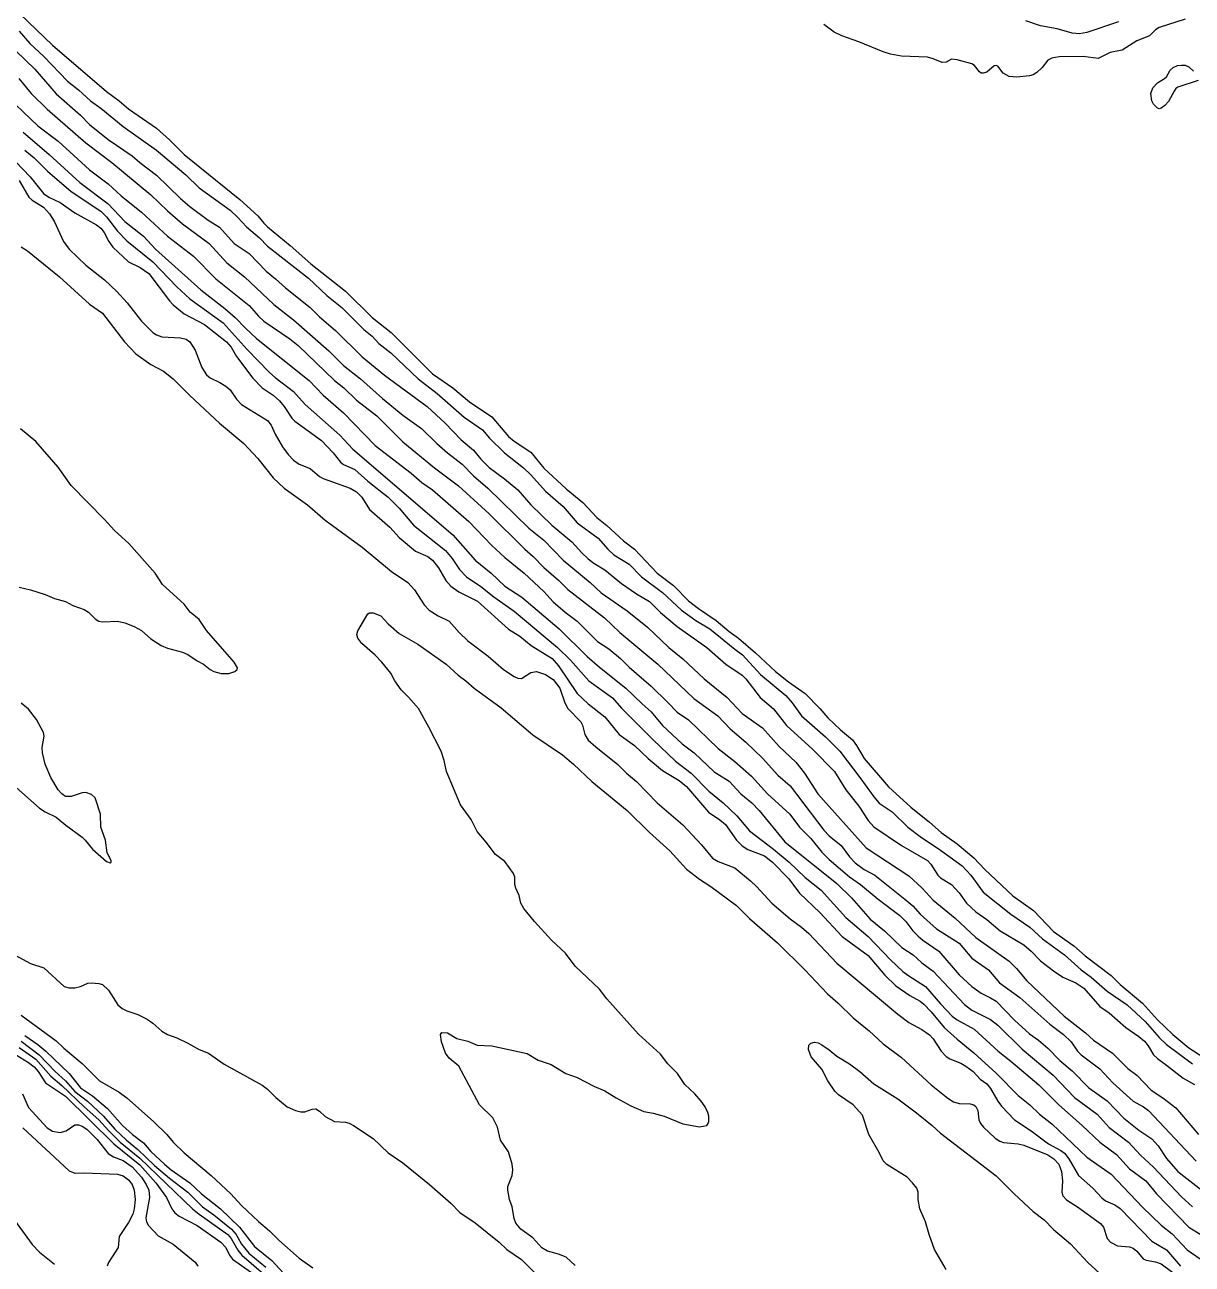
# Model space of a CAD drawing. Extents: x 474277 to 475042, y 254928 to 255625.
# Drawn here: x 474487 to 474535.3, y 255223.9 to 255275.2 of the extents above; entities that cross this region are included whole.
import ezdxf

# ---------------------------------------------------------------- set-up
doc = ezdxf.new("R2010")
doc.units = 0
doc.header["$MEASUREMENT"] = 0
doc.layers.add('BaseMapV2_DTM_export_MonNov09090547073261 — entities', color=1, linetype='CONTINUOUS')

msp = doc.modelspace()

# ---------------------------------------------------------------- linework, layer by layer
at = {"layer": 'BaseMapV2_DTM_export_MonNov09090547073261 — entities', "color": 15, "linetype": 'Continuous', "true_color": 0xb7484b}
for points in [[(474486.83, 255275.632, 84.25), (474488.18, 255274.334, 84.25), (474490.403, 255272.408, 84.25), (474490.932, 255272.028, 84.25), (474491.324, 255271.695, 84.25), (474492.474, 255270.89, 84.25), (474493.01, 255270.413, 84.25), (474493.621, 255269.805, 84.25), (474495.924, 255267.941, 84.25), (474496.676, 255267.274, 84.25), (474496.916, 255266.968, 84.25), (474497.074, 255266.817, 84.25), (474498.014, 255266.047, 84.25), (474498.864, 255265.281, 84.25), (474500.295, 255264.153, 84.25), (474501.393, 255263.057, 84.25), (474502.19, 255262.444, 84.25), (474503.899, 255260.735, 84.25), (474504.742, 255260.146, 84.25), (474505.432, 255259.567, 84.25), (474506.352, 255258.95, 84.25), (474507.042, 255258.139, 84.25), (474507.272, 255257.947, 84.25), (474507.962, 255257.48, 84.25), (474508.499, 255256.825, 84.25), (474509.419, 255255.971, 84.25), (474510.109, 255255.406, 84.25), (474510.691, 255254.776, 84.25), (474511.106, 255254.445, 84.25), (474511.796, 255253.815, 84.25), (474512.256, 255253.467, 84.25), (474513.183, 255252.476, 84.25), (474513.866, 255251.969, 84.25), (474514.48, 255251.34, 84.25), (474514.898, 255251.019, 84.25), (474515.63, 255250.523, 84.25), (474516.167, 255250.069, 84.25), (474516.552, 255249.792, 84.25), (474517.26, 255249.179, 84.25), (474518.084, 255248.409, 84.25), (474518.62, 255247.975, 84.25), (474519.306, 255247.492, 84.25), (474519.913, 255246.878, 84.25), (474520.245, 255246.495, 84.25), (474520.767, 255245.993, 84.25), (474521.264, 255245.575, 84.25), (474521.438, 255245.345, 84.25), (474521.753, 255244.808, 84.25), (474522.761, 255243.64, 84.25), (474523.681, 255242.799, 84.25), (474524.448, 255242.178, 84.25), (474524.934, 255241.741, 84.25), (474525.598, 255241.282, 84.25), (474526.288, 255240.703, 84.25), (474526.748, 255240.215, 84.25), (474527.898, 255239.124, 84.25), (474528.75, 255238.521, 84.25), (474529.585, 255237.651, 84.25), (474530.428, 255237.057, 84.25), (474530.889, 255236.636, 84.25), (474531.962, 255235.829, 84.25), (474532.345, 255235.454, 84.25), (474533.265, 255234.677, 84.25), (474533.879, 255233.992, 84.25), (474534.518, 255233.383, 84.25), (474535.182, 255232.84, 84.25), (474535.796, 255232.439, 84.25)], [(474535.029, 255275.404, 84.25), (474533.956, 255275.064, 84.25), (474533.802, 255274.966, 84.25), (474533.557, 255274.712, 84.25), (474533.035, 255274.517, 84.25), (474532.422, 255274.122, 84.25), (474531.923, 255274.022, 84.25), (474531.425, 255273.784, 84.25), (474530.812, 255273.863, 84.25), (474529.815, 255273.844, 84.25), (474529.508, 255273.793, 84.25), (474529.345, 255273.715, 84.25), (474529.116, 255273.408, 84.25), (474528.895, 255273.205, 84.25), (474528.742, 255273.11, 84.25), (474528.588, 255273.068, 84.25), (474528.052, 255273.007, 84.25), (474527.745, 255273.04, 84.25), (474527.506, 255273.178, 84.25), (474527.285, 255273.457, 84.25), (474527.208, 255273.491, 84.25), (474527.131, 255273.479, 84.25), (474526.825, 255273.21, 84.25), (474526.671, 255273.167, 84.25), (474526.595, 255273.177, 84.25), (474526.518, 255273.226, 84.25), (474526.32, 255273.485, 84.25), (474526.211, 255273.562, 84.25), (474525.598, 255273.731, 84.25), (474525.368, 255273.746, 84.25), (474525.138, 255273.63, 84.25), (474524.984, 255273.612, 84.25), (474524.601, 255273.772, 84.25), (474524.371, 255273.834, 84.25), (474523.298, 255273.882, 84.25), (474522.838, 255273.961, 84.25), (474522.531, 255274.051, 84.25), (474521.534, 255274.465, 84.25), (474520.833, 255274.712, 84.25), (474520.514, 255274.865, 84.25), (474520.077, 255275.182, 84.25)], [(474532.269, 255275.299, 84.5), (474530.965, 255274.853, 84.5), (474530.659, 255274.799, 84.5), (474530.352, 255274.832, 84.5), (474529.738, 255275.005, 84.5), (474529.048, 255275.137, 84.5), (474528.435, 255275.34, 84.5)], [(474486.8, 255274.907, 84.5), (474487.24, 255274.405, 84.5), (474487.811, 255273.868, 84.5), (474488.793, 255272.837, 84.5), (474489.249, 255272.488, 84.5), (474489.751, 255272.028, 84.5), (474490.173, 255271.724, 84.5), (474491.094, 255270.966, 84.5), (474492.474, 255269.979, 84.5), (474493.69, 255268.961, 84.5), (474494.237, 255268.427, 84.5), (474495.521, 255267.504, 84.5), (474495.848, 255267.2, 84.5), (474496.2, 255266.814, 84.5), (474496.745, 255266.354, 84.5), (474497.074, 255266.007, 84.5), (474498.761, 255264.686, 84.5), (474499.528, 255263.965, 84.5), (474500.141, 255263.473, 84.5), (474501.061, 255262.558, 84.5), (474501.396, 255262.29, 84.5), (474501.675, 255261.985, 84.5), (474502.165, 255261.6, 84.5), (474503.306, 255260.527, 84.5), (474504.086, 255259.913, 84.5), (474505.202, 255258.932, 84.5), (474505.969, 255258.416, 84.5), (474506.258, 255258.073, 84.5), (474506.874, 255257.46, 84.5), (474507.656, 255256.832, 84.5), (474507.962, 255256.549, 84.5), (474508.576, 255255.867, 84.5), (474509.294, 255255.236, 84.5), (474509.879, 255254.561, 84.5), (474510.754, 255253.933, 84.5), (474511.154, 255253.473, 84.5), (474511.401, 255253.243, 84.5), (474512.026, 255252.851, 84.5), (474512.54, 255252.322, 84.5), (474513.406, 255251.676, 84.5), (474514.197, 255250.942, 84.5), (474514.787, 255250.522, 84.5), (474515.362, 255250.175, 84.5), (474516.397, 255249.335, 84.5), (474516.725, 255249.102, 84.5), (474517.47, 255248.283, 84.5), (474518.506, 255247.415, 84.5), (474518.769, 255247.108, 84.5), (474519.162, 255246.572, 84.5), (474520.154, 255245.703, 84.5), (474520.742, 255245.115, 84.5), (474521.62, 255243.965, 84.5), (474522.147, 255243.217, 84.5), (474522.377, 255242.959, 84.5), (474522.914, 255242.602, 84.5), (474523.564, 255241.971, 84.5), (474524.064, 255241.574, 84.5), (474524.908, 255241.012, 84.5), (474525.799, 255240.361, 84.5), (474526.161, 255239.978, 84.5), (474526.671, 255239.277, 84.5), (474527.821, 255238.362, 84.5), (474528.609, 255237.831, 84.5), (474529.125, 255237.349, 84.5), (474530.045, 255236.683, 84.5), (474530.729, 255236.067, 84.5), (474531.147, 255235.76, 84.5), (474531.809, 255235.175, 84.5), (474532.631, 255234.61, 84.5), (474533.377, 255233.92, 84.5), (474533.956, 255233.262, 84.5), (474534.262, 255232.969, 84.5), (474535.336, 255232.174, 84.5)], [(474486.258, 255274.482, 84.75), (474487.441, 255273.332, 84.75), (474488.333, 255272.312, 84.75), (474489.33, 255271.428, 84.75), (474489.713, 255271.046, 84.75), (474490.48, 255270.425, 84.75), (474491.477, 255269.758, 84.75), (474491.784, 255269.48, 84.75), (474492.474, 255268.949, 84.75), (474493.471, 255267.984, 84.75), (474493.86, 255267.658, 84.75), (474494.621, 255267.087, 84.75), (474495.081, 255266.796, 84.75), (474495.691, 255266.124, 84.75), (474496.308, 255265.707, 84.75), (474497.015, 255264.974, 84.75), (474497.404, 255264.667, 84.75), (474497.821, 255264.284, 84.75), (474498.838, 255263.479, 84.75), (474499.221, 255263.093, 84.75), (474499.877, 255262.52, 84.75), (474500.985, 255261.432, 84.75), (474501.915, 255260.68, 84.75), (474503.677, 255259.377, 84.75), (474504.425, 255258.687, 84.75), (474505.08, 255257.996, 84.75), (474505.585, 255257.566, 84.75), (474505.892, 255257.198, 84.75), (474506.243, 255256.846, 84.75), (474506.878, 255256.386, 84.75), (474507.426, 255255.925, 84.75), (474507.969, 255255.313, 84.75), (474508.831, 255254.469, 84.75), (474509.656, 255253.779, 84.75), (474510.07, 255253.319, 84.75), (474510.339, 255253.069, 84.75), (474510.569, 255252.894, 84.75), (474511.029, 255252.615, 84.75), (474511.719, 255252.046, 84.75), (474512.333, 255251.627, 84.75), (474512.87, 255251.31, 84.75), (474513.33, 255250.85, 84.75), (474514.02, 255250.272, 84.75), (474515.247, 255249.408, 84.75), (474516.034, 255248.719, 84.75), (474516.703, 255248.253, 84.75), (474516.857, 255248.099, 84.75), (474517.456, 255247.338, 84.75), (474518.007, 255246.858, 84.75), (474518.544, 255246.179, 84.75), (474519.613, 255245.192, 84.75), (474520.525, 255244.271, 84.75), (474520.997, 255243.512, 84.75), (474521.534, 255242.839, 84.75), (474521.917, 255242.238, 84.75), (474522.147, 255241.979, 84.75), (474523.298, 255241.204, 84.75), (474524.368, 255240.591, 84.75), (474524.506, 255240.438, 84.75), (474524.795, 255239.978, 84.75), (474524.908, 255239.875, 84.75), (474525.369, 255239.594, 84.75), (474525.675, 255239.245, 84.75), (474525.981, 255238.826, 84.75), (474526.365, 255238.462, 84.75), (474526.825, 255238.151, 84.75), (474527.38, 255237.677, 84.75), (474528.358, 255237.093, 84.75), (474528.662, 255236.834, 84.75), (474529.048, 255236.433, 84.75), (474529.585, 255236.014, 84.75), (474529.968, 255235.757, 84.75), (474530.505, 255235.523, 84.75), (474530.841, 255235.3, 84.75), (474531.502, 255234.551, 84.75), (474531.885, 255234.277, 84.75), (474532.575, 255233.681, 84.75), (474533.112, 255233.304, 84.75), (474533.342, 255233.105, 84.75), (474533.5, 255232.923, 84.75), (474533.724, 255232.54, 84.75), (474533.879, 255232.387, 84.75), (474534.262, 255232.121, 84.75), (474534.952, 255231.573, 84.75), (474535.412, 255231.32, 84.75)], [(474534.035, 255271.721, 84.25), (474533.956, 255271.694, 84.25), (474533.879, 255271.73, 84.25), (474533.726, 255271.893, 84.25), (474533.651, 255272.028, 84.25), (474533.615, 255272.335, 84.25), (474533.688, 255272.565, 84.25), (474533.879, 255272.775, 84.25), (474534.177, 255272.948, 84.25), (474534.258, 255273.025, 84.25), (474534.416, 255273.302, 84.25), (474534.528, 255273.408, 84.25), (474534.713, 255273.485, 84.25), (474534.876, 255273.509, 84.25), (474535.029, 255273.501, 84.25), (474535.182, 255273.431, 84.25), (474535.379, 255273.255, 84.25)], [(474486.782, 255272.948, 85), (474487.3, 255272.335, 85), (474487.95, 255271.687, 85), (474489.56, 255270.296, 85), (474490.634, 255269.475, 85), (474492.244, 255268.131, 85), (474492.934, 255267.475, 85), (474493.547, 255266.943, 85), (474494.658, 255266.124, 85), (474495.387, 255265.323, 85), (474496.12, 255264.744, 85), (474497.336, 255263.594, 85), (474498.148, 255262.969, 85), (474499.6, 255261.677, 85), (474500.218, 255261.073, 85), (474500.92, 255260.527, 85), (474501.828, 255259.704, 85), (474502.672, 255259.021, 85), (474503.438, 255258.473, 85), (474504.072, 255257.843, 85), (474504.513, 255257.46, 85), (474505.125, 255256.991, 85), (474505.585, 255256.504, 85), (474506.186, 255256.003, 85), (474507.886, 255254.344, 85), (474508.499, 255253.85, 85), (474509.296, 255253.012, 85), (474510.412, 255252.092, 85), (474510.876, 255251.67, 85), (474511.95, 255250.918, 85), (474512.793, 255250.238, 85), (474513.668, 255249.409, 85), (474514.25, 255248.93, 85), (474515.132, 255248.105, 85), (474516.079, 255247.338, 85), (474516.703, 255246.673, 85), (474517.547, 255246.076, 85), (474518.237, 255245.3, 85), (474518.928, 255244.655, 85), (474519.281, 255244.195, 85), (474519.84, 255243.351, 85), (474521.841, 255241.113, 85), (474523.604, 255239.95, 85), (474524.152, 255239.441, 85), (474524.601, 255238.945, 85), (474525.521, 255238.207, 85), (474526.365, 255237.399, 85), (474527.745, 255236.423, 85), (474528.052, 255236.117, 85), (474528.481, 255235.607, 85), (474530.022, 255234.15, 85), (474530.901, 255233.46, 85), (474531.233, 255233.153, 85), (474532.025, 255232.617, 85), (474532.652, 255231.972, 85), (474533.035, 255231.696, 85), (474533.617, 255231.083, 85), (474534.109, 255230.769, 85), (474534.646, 255230.346, 85), (474535.584, 255229.243, 85)], [(474535.566, 255272.869, 84.25), (474534.722, 255272.593, 84.25), (474534.646, 255272.543, 84.25), (474534.569, 255272.434, 84.25), (474534.339, 255271.997, 84.25), (474534.186, 255271.83, 84.25), (474534.035, 255271.721, 84.25)], [(474486.033, 255272.457, 85.25), (474487.566, 255270.99, 85.25), (474488.41, 255270.356, 85.25), (474489.713, 255269.167, 85.25), (474490.48, 255268.586, 85.25), (474491.017, 255268.092, 85.25), (474491.86, 255267.424, 85.25), (474492.928, 255266.431, 85.25), (474494.007, 255265.596, 85.25), (474494.932, 255264.667, 85.25), (474496.308, 255263.554, 85.25), (474496.691, 255263.113, 85.25), (474496.913, 255262.904, 85.25), (474497.994, 255262.172, 85.25), (474498.335, 255261.907, 85.25), (474499.84, 255260.45, 85.25), (474500.221, 255260.143, 85.25), (474500.755, 255259.638, 85.25), (474501.598, 255258.991, 85.25), (474502.672, 255257.916, 85.25), (474503.975, 255256.845, 85.25), (474504.972, 255256.093, 85.25), (474506.244, 255254.929, 85.25), (474507.71, 255253.473, 85.25), (474508.063, 255253.166, 85.25), (474508.499, 255252.71, 85.25), (474509.112, 255252.196, 85.25), (474509.496, 255251.808, 85.25), (474511.013, 255250.636, 85.25), (474511.639, 255250.022, 85.25), (474513.221, 255248.719, 85.25), (474514.71, 255247.291, 85.25), (474515.701, 255246.572, 85.25), (474516.21, 255246.035, 85.25), (474516.857, 255245.483, 85.25), (474517.547, 255244.817, 85.25), (474518.181, 255244.118, 85.25), (474518.697, 255243.677, 85.25), (474520.077, 255241.846, 85.25), (474520.307, 255241.607, 85.25), (474520.801, 255241.204, 85.25), (474521.145, 255240.744, 85.25), (474521.381, 255240.495, 85.25), (474521.756, 255240.208, 85.25), (474522.194, 255239.978, 85.25), (474523.433, 255238.981, 85.25), (474523.758, 255238.709, 85.25), (474524.07, 255238.367, 85.25), (474524.744, 255237.754, 85.25), (474525.675, 255237.161, 85.25), (474526.211, 255236.546, 85.25), (474526.901, 255236.062, 85.25), (474527.348, 255235.53, 85.25), (474528.191, 255234.917, 85.25), (474529.432, 255233.812, 85.25), (474530, 255233.383, 85.25), (474530.315, 255233.077, 85.25), (474530.58, 255232.693, 85.25), (474530.724, 255232.54, 85.25), (474531.502, 255231.958, 85.25), (474532.033, 255231.39, 85.25), (474532.882, 255230.632, 85.25), (474533.303, 255230.393, 85.25), (474533.507, 255230.24, 85.25), (474535.489, 255228.144, 85.25)], [(474486.959, 255270.725, 85.5), (474488.041, 255269.805, 85.5), (474489.302, 255268.654, 85.5), (474490.48, 255267.765, 85.5), (474491.17, 255267.036, 85.5), (474491.937, 255266.432, 85.5), (474492.439, 255265.894, 85.5), (474494.306, 255264.207, 85.5), (474495.311, 255263.428, 85.5), (474495.739, 255263.057, 85.5), (474496.154, 255262.619, 85.5), (474496.614, 255262.195, 85.5), (474498.793, 255260.45, 85.5), (474499.375, 255259.846, 85.5), (474500.218, 255259.116, 85.5), (474501.522, 255257.769, 85.5), (474503.012, 255256.616, 85.5), (474503.46, 255256.233, 85.5), (474503.899, 255255.924, 85.5), (474505.403, 255254.623, 85.5), (474506.352, 255253.619, 85.5), (474506.889, 255253.124, 85.5), (474507.691, 255252.476, 85.5), (474508.499, 255251.716, 85.5), (474508.882, 255251.289, 85.5), (474509.381, 255250.866, 85.5), (474509.879, 255250.493, 85.5), (474510.723, 255249.646, 85.5), (474511.183, 255249.35, 85.5), (474511.668, 255248.949, 85.5), (474512.026, 255248.582, 85.5), (474512.944, 255247.799, 85.5), (474513.636, 255247.133, 85.5), (474514.012, 255246.725, 85.5), (474514.48, 255246.406, 85.5), (474515.707, 255245.225, 85.5), (474516.397, 255244.682, 85.5), (474517.087, 255244.079, 85.5), (474517.752, 255243.351, 85.5), (474518.67, 255242.508, 85.5), (474519.082, 255241.971, 85.5), (474519.54, 255241.494, 85.5), (474520.001, 255240.937, 85.5), (474520.307, 255240.635, 85.5), (474521.151, 255239.911, 85.5), (474521.597, 255239.594, 85.5), (474522.324, 255238.981, 85.5), (474523.221, 255238.306, 85.5), (474523.478, 255238.061, 85.5), (474523.766, 255237.677, 85.5), (474523.988, 255237.453, 85.5), (474524.173, 255237.294, 85.5), (474524.837, 255236.834, 85.5), (474525.675, 255235.856, 85.5), (474526.204, 255235.377, 85.5), (474526.595, 255235.093, 85.5), (474526.978, 255234.909, 85.5), (474527.208, 255234.759, 85.5), (474527.975, 255233.972, 85.5), (474528.588, 255233.417, 85.5), (474528.961, 255233.153, 85.5), (474529.355, 255232.818, 85.5), (474529.842, 255232.31, 85.5), (474530.352, 255231.885, 85.5), (474531.042, 255231.181, 85.5), (474531.809, 255230.647, 85.5), (474532.499, 255229.929, 85.5), (474533.112, 255229.425, 85.5), (474533.649, 255229.07, 85.5), (474533.907, 255228.783, 85.5), (474534.262, 255228.25, 85.5), (474534.722, 255227.719, 85.5), (474535.72, 255226.943, 85.5)], [(474487.03, 255269.979, 85.75), (474487.413, 255269.673, 85.75), (474487.97, 255269.114, 85.75), (474488.947, 255268.281, 85.75), (474490.173, 255267.459, 85.75), (474490.403, 255267.223, 85.75), (474490.864, 255266.632, 85.75), (474491.247, 255266.228, 85.75), (474492.32, 255265.358, 85.75), (474493.317, 255264.325, 85.75), (474493.854, 255263.836, 85.75), (474495.234, 255262.836, 85.75), (474496.231, 255261.731, 85.75), (474497.151, 255260.789, 85.75), (474497.381, 255260.581, 85.75), (474498.148, 255260.004, 85.75), (474498.634, 255259.453, 85.75), (474500.065, 255258.188, 85.75), (474500.601, 255257.613, 85.75), (474504.742, 255254.067, 85.75), (474505.662, 255253.021, 85.75), (474506.324, 255252.476, 85.75), (474506.889, 255251.943, 85.75), (474507.585, 255251.479, 85.75), (474509.141, 255250.175, 85.75), (474510.298, 255249.025, 85.75), (474510.799, 255248.585, 85.75), (474511.889, 255247.722, 85.75), (474512.563, 255247.071, 85.75), (474512.946, 255246.742, 85.75), (474513.406, 255246.174, 85.75), (474514.219, 255245.422, 85.75), (474514.72, 255245.038, 85.75), (474515.553, 255244.257, 85.75), (474516.167, 255243.866, 85.75), (474516.651, 255243.351, 85.75), (474517.109, 255242.968, 85.75), (474517.409, 255242.661, 85.75), (474518.469, 255241.358, 85.75), (474520.614, 255239.629, 85.75), (474521.227, 255239.047, 85.75), (474521.994, 255238.155, 85.75), (474522.591, 255237.677, 85.75), (474523.312, 255236.987, 85.75), (474523.773, 255236.68, 85.75), (474524.141, 255236.352, 85.75), (474524.601, 255236, 85.75), (474525.905, 255234.633, 85.75), (474526.211, 255234.399, 85.75), (474526.978, 255234.004, 85.75), (474527.285, 255233.776, 85.75), (474528.282, 255232.774, 85.75), (474529.57, 255231.696, 85.75), (474530.459, 255230.776, 85.75), (474531.389, 255230.086, 85.75), (474531.885, 255229.531, 85.75), (474532.686, 255228.936, 85.75), (474533.189, 255228.385, 85.75), (474533.726, 255227.892, 85.75), (474534.876, 255226.669, 85.75), (474535.336, 255226.251, 85.75)], [(474486.34, 255269.833, 86), (474487.25, 255268.884, 86), (474487.797, 255268.193, 86), (474488.027, 255268.045, 86), (474488.487, 255267.823, 86), (474489.1, 255267.394, 86), (474489.991, 255266.891, 86), (474490.173, 255266.753, 86), (474490.311, 255266.584, 86), (474490.501, 255266.201, 86), (474490.665, 255265.971, 86), (474491.324, 255265.37, 86), (474491.807, 255265.127, 86), (474492.167, 255264.882, 86), (474493.01, 255263.744, 86), (474493.164, 255263.578, 86), (474493.624, 255263.215, 86), (474494.467, 255262.764, 86), (474495.376, 255262.06, 86), (474495.567, 255261.83, 86), (474495.789, 255261.447, 86), (474496.461, 255260.553, 86), (474496.848, 255260.143, 86), (474497.304, 255259.84, 86), (474497.568, 255259.607, 86), (474497.757, 255259.377, 86), (474498.071, 255258.896, 86), (474498.196, 255258.763, 86), (474499.298, 255257.975, 86), (474499.786, 255257.46, 86), (474500.084, 255257.076, 86), (474500.218, 255256.983, 86), (474500.678, 255256.763, 86), (474501.215, 255256.286, 86), (474502.059, 255255.619, 86), (474502.518, 255255.176, 86), (474503.115, 255254.469, 86), (474504.435, 255253.418, 86), (474504.708, 255253.089, 86), (474505.007, 255252.629, 86), (474505.296, 255252.322, 86), (474505.892, 255251.923, 86), (474506.429, 255251.496, 86), (474507.272, 255250.913, 86), (474509.06, 255249.409, 86), (474509.602, 255248.872, 86), (474510.368, 255248.029, 86), (474511.336, 255247.324, 86), (474511.719, 255246.896, 86), (474513.018, 255245.575, 86), (474513.943, 255244.7, 86), (474514.601, 255244.195, 86), (474515.323, 255243.461, 86), (474515.917, 255242.968, 86), (474516.48, 255242.431, 86), (474517.013, 255241.818, 86), (474518.007, 255241.057, 86), (474518.649, 255240.514, 86), (474519.31, 255239.878, 86), (474519.975, 255239.364, 86), (474520.997, 255238.223, 86), (474521.917, 255237.44, 86), (474522.838, 255236.481, 86), (474523.357, 255235.99, 86), (474523.553, 255235.837, 86), (474524.291, 255235.377, 86), (474524.908, 255234.657, 86), (474525.386, 255234.15, 86), (474525.598, 255233.991, 86), (474526.297, 255233.613, 86), (474527.292, 255232.693, 86), (474527.821, 255232.287, 86), (474528.972, 255231.303, 86), (474529.8, 255230.47, 86), (474530.773, 255229.626, 86), (474531.502, 255228.925, 86), (474532.192, 255228.423, 86), (474532.729, 255227.83, 86), (474533.403, 255227.326, 86), (474533.845, 255226.789, 86), (474535.182, 255225.418, 86), (474535.719, 255225.074, 86)], [(474486.799, 255268.731, 86.25), (474487.194, 255268.041, 86.25), (474487.336, 255267.917, 86.25), (474487.797, 255267.625, 86.25), (474488.057, 255267.351, 86.25), (474488.244, 255267.044, 86.25), (474488.629, 255266.201, 86.25), (474488.859, 255265.894, 86.25), (474489.56, 255265.227, 86.25), (474490.327, 255264.616, 86.25), (474490.838, 255264.131, 86.25), (474491.27, 255263.67, 86.25), (474491.853, 255262.904, 86.25), (474492.32, 255262.445, 86.25), (474492.474, 255262.342, 86.25), (474492.704, 255262.256, 86.25), (474493.471, 255262.224, 86.25), (474493.701, 255262.157, 86.25), (474493.856, 255262.06, 86.25), (474494.084, 255261.707, 86.25), (474494.349, 255260.987, 86.25), (474494.544, 255260.683, 86.25), (474494.697, 255260.566, 86.25), (474495.104, 255260.373, 86.25), (474495.349, 255260.22, 86.25), (474495.524, 255260.067, 86.25), (474495.789, 255259.683, 86.25), (474496.001, 255259.46, 86.25), (474497.074, 255258.794, 86.25), (474497.217, 255258.61, 86.25), (474497.387, 255258.226, 86.25), (474497.688, 255257.708, 86.25), (474497.918, 255257.386, 86.25), (474498.14, 255257.153, 86.25), (474498.378, 255256.997, 86.25), (474498.838, 255256.815, 86.25), (474499.221, 255256.484, 86.25), (474499.375, 255256.395, 86.25), (474500.492, 255256.003, 86.25), (474500.755, 255255.851, 86.25), (474500.976, 255255.619, 86.25), (474501.292, 255255.116, 86.25), (474502.135, 255254.386, 86.25), (474502.518, 255253.952, 86.25), (474503.192, 255253.396, 86.25), (474503.696, 255253.166, 86.25), (474503.899, 255253.015, 86.25), (474504.145, 255252.706, 86.25), (474504.446, 255252.169, 86.25), (474504.654, 255251.939, 86.25), (474504.982, 255251.709, 86.25), (474505.751, 255251.326, 86.25), (474507.042, 255250.155, 86.25), (474507.502, 255249.866, 86.25), (474507.978, 255249.485, 86.25), (474508.841, 255248.949, 86.25), (474509.112, 255248.643, 86.25), (474509.886, 255247.492, 86.25), (474510.339, 255247.07, 86.25), (474511.029, 255246.53, 86.25), (474511.613, 255245.805, 86.25), (474512.255, 255245.345, 86.25), (474512.816, 255244.808, 86.25), (474513.406, 255244.314, 86.25), (474514.096, 255243.897, 86.25), (474514.403, 255243.651, 86.25), (474515.317, 255242.585, 86.25), (474515.783, 255242.276, 86.25), (474516.013, 255242.078, 86.25), (474516.473, 255241.432, 86.25), (474516.703, 255241.196, 86.25), (474516.933, 255241.047, 86.25), (474517.624, 255240.774, 86.25), (474517.965, 255240.514, 86.25), (474518.638, 255239.824, 86.25), (474519.08, 255239.239, 86.25), (474519.924, 255238.437, 86.25), (474520.844, 255237.438, 86.25), (474521.917, 255236.649, 86.25), (474522.607, 255235.842, 86.25), (474523.068, 255235.393, 86.25), (474523.634, 255234.994, 86.25), (474524.064, 255234.761, 86.25), (474524.218, 255234.644, 86.25), (474524.524, 255234.329, 86.25), (474525.061, 255233.675, 86.25), (474525.598, 255233.186, 86.25), (474526.288, 255232.632, 86.25), (474527.208, 255231.782, 86.25), (474528.128, 255230.863, 86.25), (474528.605, 255230.47, 86.25), (474529.001, 255230.086, 86.25), (474529.508, 255229.685, 86.25), (474530.965, 255228.313, 86.25), (474531.962, 255227.611, 86.25), (474533.265, 255226.234, 86.25), (474534.032, 255225.5, 86.25), (474534.492, 255225.136, 86.25), (474535.106, 255224.469, 86.25), (474535.872, 255223.954, 86.25)], [(474486.876, 255265.989, 86.5), (474487.147, 255265.817, 86.5), (474488.467, 255264.744, 86.5), (474489.713, 255263.612, 86.5), (474490.25, 255263.242, 86.5), (474491.149, 255262.06, 86.5), (474491.63, 255261.554, 86.5), (474492.244, 255261.119, 86.5), (474492.77, 255260.833, 86.5), (474493.171, 255260.527, 86.5), (474493.854, 255259.831, 86.5), (474495.078, 255258.687, 86.5), (474496.088, 255257.843, 86.5), (474496.669, 255257.23, 86.5), (474497.304, 255256.426, 86.5), (474497.755, 255256.003, 86.5), (474498.724, 255255.313, 86.5), (474499.451, 255254.668, 86.5), (474500.979, 255253.549, 86.5), (474502.195, 255252.552, 86.5), (474502.868, 255252.092, 86.5), (474503.15, 255251.786, 86.5), (474503.547, 255251.172, 86.5), (474503.754, 255250.942, 86.5), (474504.129, 255250.709, 86.5), (474504.589, 255250.495, 86.5), (474504.994, 255250.022, 86.5), (474505.355, 255249.672, 86.5), (474506.199, 255249.038, 86.5), (474506.832, 255248.489, 86.5), (474507.272, 255248.209, 86.5), (474507.426, 255248.139, 86.5), (474507.579, 255248.126, 86.5), (474507.962, 255248.367, 86.5), (474508.192, 255248.41, 86.5), (474508.576, 255248.285, 86.5), (474508.882, 255248.072, 86.5), (474509.163, 255247.722, 86.5), (474509.368, 255247.108, 86.5), (474509.49, 255246.878, 86.5), (474510.033, 255246.328, 86.5), (474510.098, 255246.188, 86.5), (474510.194, 255245.805, 86.5), (474510.339, 255245.572, 86.5), (474510.646, 255245.287, 86.5), (474511.566, 255244.557, 86.5), (474511.926, 255244.195, 86.5), (474512.333, 255243.855, 86.5), (474513.185, 255242.968, 86.5), (474514.25, 255242.065, 86.5), (474515.017, 255241.242, 86.5), (474515.477, 255240.69, 86.5), (474515.707, 255240.549, 86.5), (474516.397, 255240.28, 86.5), (474517.045, 255239.748, 86.5), (474517.293, 255239.517, 86.5), (474517.93, 255238.825, 86.5), (474518.697, 255238.169, 86.5), (474519.162, 255237.831, 86.5), (474519.464, 255237.564, 86.5), (474520.614, 255236.343, 86.5), (474523.144, 255234.227, 86.5), (474523.604, 255233.886, 86.5), (474524.141, 255233.591, 86.5), (474524.448, 255233.368, 86.5), (474524.601, 255233.211, 86.5), (474524.932, 255232.693, 86.5), (474525.138, 255232.477, 86.5), (474525.291, 255232.374, 86.5), (474525.751, 255232.2, 86.5), (474525.961, 255232.08, 86.5), (474526.259, 255231.85, 86.5), (474526.552, 255231.543, 86.5), (474526.825, 255231.337, 86.5), (474526.978, 255231.157, 86.5), (474527.285, 255230.63, 86.5), (474527.438, 255230.422, 86.5), (474527.975, 255229.849, 86.5), (474528.665, 255229.396, 86.5), (474529.381, 255228.859, 86.5), (474529.892, 255228.583, 86.5), (474530.032, 255228.476, 86.5), (474530.219, 255228.246, 86.5), (474530.619, 255227.556, 86.5), (474531.205, 255227.019, 86.5), (474531.579, 255226.621, 86.5), (474531.732, 255226.506, 86.5), (474532.115, 255226.333, 86.5), (474532.345, 255226.186, 86.5), (474533.649, 255224.839, 86.5), (474534.262, 255224.467, 86.5), (474534.842, 255223.799, 86.5)], [(474486.8, 255251.9, 86.5), (474487.268, 255251.786, 86.5), (474487.873, 255251.596, 86.5), (474488.257, 255251.426, 86.5), (474488.717, 255251.301, 86.5), (474489.023, 255251.142, 86.5), (474489.483, 255250.972, 86.5), (474489.665, 255250.866, 86.5), (474489.943, 255250.595, 86.5), (474490.097, 255250.489, 86.5), (474490.25, 255250.466, 86.5), (474490.864, 255250.49, 86.5), (474491.17, 255250.427, 86.5), (474491.554, 255250.276, 86.5), (474491.86, 255250.108, 86.5), (474492.244, 255249.764, 86.5), (474492.672, 255249.485, 86.5), (474492.934, 255249.368, 86.5), (474493.547, 255249.206, 86.5), (474493.777, 255249.114, 86.5), (474494.161, 255248.85, 86.5), (474494.422, 255248.719, 86.5), (474494.697, 255248.497, 86.5), (474494.851, 255248.411, 86.5), (474495.157, 255248.325, 86.5), (474495.464, 255248.324, 86.5), (474495.717, 255248.412, 86.5), (474495.811, 255248.489, 86.5), (474495.826, 255248.565, 86.5), (474495.695, 255248.795, 86.5), (474494.544, 255250.101, 86.5), (474494.237, 255250.566, 86.5), (474493.873, 255250.866, 86.5), (474493.624, 255251.195, 86.5), (474492.727, 255252.016, 86.5), (474492.424, 255252.476, 86.5), (474491.335, 255253.703, 86.5), (474490.745, 255254.239, 86.5), (474490.327, 255254.706, 86.5), (474488.947, 255256.107, 86.5), (474488.41, 255256.864, 86.5), (474487.49, 255257.933, 86.5), (474486.859, 255258.456, 86.5)], [(474509.803, 255223.825, 86.75), (474509.419, 255224.165, 86.75), (474509.112, 255224.288, 86.75), (474508.652, 255224.419, 86.75), (474508.422, 255224.553, 86.75), (474508.039, 255224.972, 86.75), (474507.555, 255225.332, 86.75), (474507.349, 255225.575, 86.75), (474507.272, 255225.774, 86.75), (474507.188, 255226.252, 86.75), (474507.085, 255226.559, 86.75), (474507.007, 255226.943, 86.75), (474507.011, 255227.096, 86.75), (474507.189, 255227.556, 86.75), (474507.218, 255227.786, 86.75), (474507.188, 255228.016, 86.75), (474507.042, 255228.534, 86.75), (474506.714, 255229.013, 86.75), (474506.582, 255229.55, 86.75), (474506.392, 255229.933, 86.75), (474505.837, 255230.47, 86.75), (474504.979, 255232.08, 86.75), (474504.589, 255232.403, 86.75), (474504.436, 255232.617, 86.75), (474504.27, 255233.077, 86.75), (474504.23, 255233.383, 86.75), (474504.282, 255233.469, 86.75), (474504.512, 255233.454, 86.75), (474504.895, 255233.217, 86.75), (474505.355, 255233.109, 86.75), (474505.739, 255232.944, 86.75), (474506.352, 255232.913, 86.75), (474507.809, 255232.596, 86.75), (474508.269, 255232.319, 86.75), (474508.806, 255232.142, 86.75), (474509.417, 255231.773, 86.75), (474509.879, 255231.607, 86.75), (474510.569, 255231.246, 86.75), (474511.029, 255231.055, 86.75), (474511.489, 255230.758, 86.75), (474512.103, 255230.434, 86.75), (474512.64, 255230.201, 86.75), (474513.023, 255230.136, 86.75), (474513.483, 255230.012, 86.75), (474514.25, 255229.695, 86.75), (474514.94, 255229.562, 86.75), (474515.237, 255229.626, 86.75), (474515.305, 255229.703, 86.75), (474515.327, 255229.78, 86.75), (474515.32, 255230.01, 86.75), (474515.28, 255230.163, 86.75), (474515.173, 255230.393, 86.75), (474515.01, 255230.623, 86.75), (474514.74, 255230.93, 86.75), (474514.33, 255231.313, 86.75), (474514.023, 255231.773, 86.75), (474513.636, 255232.173, 86.75), (474513.33, 255232.568, 86.75), (474512.41, 255233.401, 86.75), (474511.106, 255234.858, 86.75), (474510.799, 255235.261, 86.75), (474509.803, 255236.212, 86.75), (474509.395, 255236.757, 86.75), (474508.819, 255237.294, 86.75), (474508.116, 255238.057, 86.75), (474507.675, 255238.597, 86.75), (474507.553, 255238.827, 86.75), (474507.475, 255239.134, 86.75), (474507.337, 255239.441, 86.75), (474507.305, 255239.594, 86.75), (474507.3, 255239.901, 86.75), (474507.244, 255240.054, 86.75), (474506.889, 255240.55, 86.75), (474506.505, 255240.842, 86.75), (474506.122, 255241.352, 86.75), (474505.739, 255241.781, 86.75), (474505.489, 255242.278, 86.75), (474505.048, 255242.891, 86.75), (474504.477, 255244.271, 86.75), (474504.379, 255244.731, 86.75), (474504.254, 255245.115, 86.75), (474503.748, 255246.112, 86.75), (474503.311, 255246.878, 86.75), (474502.902, 255247.349, 86.75), (474502.598, 255247.645, 86.75), (474502.335, 255248.029, 86.75), (474502.172, 255248.335, 86.75), (474501.797, 255248.795, 86.75), (474501.522, 255249.084, 86.75), (474500.972, 255249.562, 86.75), (474500.803, 255249.792, 86.75), (474500.772, 255249.945, 86.75), (474500.813, 255250.099, 86.75), (474501.215, 255250.8, 86.75), (474501.292, 255250.843, 86.75), (474501.445, 255250.841, 86.75), (474501.752, 255250.711, 86.75), (474502.058, 255250.378, 86.75), (474502.518, 255249.987, 86.75), (474503.285, 255249.543, 86.75), (474504.462, 255248.719, 86.75), (474504.961, 255248.259, 86.75), (474505.28, 255248.029, 86.75), (474505.612, 255247.722, 86.75), (474506.736, 255246.9, 86.75), (474508.039, 255245.794, 86.75), (474509.266, 255244.962, 86.75), (474509.726, 255244.578, 86.75), (474510.493, 255243.85, 86.75), (474511.942, 255242.661, 86.75), (474512.869, 255241.741, 86.75), (474513.713, 255240.989, 86.75), (474514.403, 255240.234, 86.75), (474514.94, 255239.814, 86.75), (474515.403, 255239.517, 86.75), (474516.473, 255238.723, 86.75), (474517.01, 255238.189, 86.75), (474518.16, 255237.173, 86.75), (474519.295, 255236.067, 86.75), (474520.231, 255235.066, 86.75), (474520.68, 255234.687, 86.75), (474521.303, 255234.073, 86.75), (474521.953, 255233.537, 86.75), (474522.542, 255233, 86.75), (474523.298, 255232.43, 86.75), (474524.524, 255231.3, 86.75), (474525.214, 255230.75, 86.75), (474525.445, 255230.601, 86.75), (474525.675, 255230.532, 86.75), (474526.135, 255230.519, 86.75), (474526.288, 255230.474, 86.75), (474526.365, 255230.412, 86.75), (474526.45, 255230.24, 86.75), (474526.498, 255229.856, 86.75), (474526.559, 255229.703, 86.75), (474526.685, 255229.55, 86.75), (474527.177, 255229.09, 86.75), (474527.361, 255228.97, 86.75), (474527.515, 255228.916, 86.75), (474528.128, 255228.858, 86.75), (474528.358, 255228.806, 86.75), (474529.355, 255228.4, 86.75), (474529.603, 255228.246, 86.75), (474529.8, 255228.016, 86.75), (474529.915, 255227.709, 86.75), (474529.957, 255227.326, 86.75), (474529.927, 255226.866, 86.75), (474529.968, 255226.708, 86.75), (474530.122, 255226.545, 86.75), (474530.582, 255226.254, 86.75), (474531.532, 255225.562, 86.75), (474531.647, 255225.409, 86.75), (474531.803, 255224.949, 86.75), (474531.944, 255224.796, 86.75), (474532.235, 255224.642, 86.75), (474532.729, 255224.602, 86.75), (474532.882, 255224.547, 86.75), (474533.035, 255224.425, 86.75), (474533.296, 255224.106, 86.75), (474533.419, 255224.049, 86.75), (474533.802, 255223.983, 86.75), (474534.032, 255223.892, 86.75), (474534.952, 255223.213, 86.75)], [(474485.305, 255244.808, 86.5), (474487.643, 255242.749, 86.5), (474487.873, 255242.596, 86.5), (474488.333, 255242.38, 86.5), (474488.722, 255242.048, 86.5), (474489.407, 255241.554, 86.5), (474489.534, 255241.434, 86.5), (474489.831, 255241.051, 86.5), (474490.403, 255240.544, 86.5), (474490.557, 255240.49, 86.5), (474490.603, 255240.514, 86.5), (474490.601, 255240.591, 86.5), (474490.444, 255240.898, 86.5), (474490.371, 255241.434, 86.5), (474490.171, 255241.971, 86.5), (474490.167, 255242.508, 86.5), (474489.943, 255243.185, 86.5), (474489.79, 255243.315, 86.5), (474489.56, 255243.407, 86.5), (474489.407, 255243.39, 86.5), (474488.947, 255243.234, 86.5), (474488.717, 255243.242, 86.5), (474488.563, 255243.341, 86.5), (474488.417, 255243.505, 86.5), (474488.103, 255244.027, 86.5), (474487.873, 255244.578, 86.5), (474487.768, 255245.038, 86.5), (474487.752, 255245.268, 86.5), (474487.834, 255245.728, 86.5), (474487.804, 255245.882, 86.5), (474487.515, 255246.418, 86.5), (474487.183, 255246.851, 86.5), (474486.876, 255247.104, 86.5)], [(474485.956, 255237.025, 86.75), (474487.26, 255236.325, 86.75), (474487.818, 255236.144, 86.75), (474488.653, 255235.377, 86.75), (474488.87, 255235.311, 86.75), (474489.1, 255235.317, 86.75), (474489.33, 255235.367, 86.75), (474489.637, 255235.505, 86.75), (474489.79, 255235.523, 86.75), (474490.097, 255235.502, 86.75), (474490.24, 255235.454, 86.75), (474490.491, 255235.224, 86.75), (474490.878, 255234.61, 86.75), (474491.053, 255234.457, 86.75), (474491.247, 255234.359, 86.75), (474491.707, 255234.208, 86.75), (474492.09, 255234.016, 86.75), (474492.32, 255233.858, 86.75), (474492.704, 255233.528, 86.75), (474492.93, 255233.383, 86.75), (474493.317, 255233.242, 86.75), (474493.777, 255233.029, 86.75), (474494.237, 255232.77, 86.75), (474494.628, 255232.617, 86.75), (474495.276, 255232.157, 86.75), (474496.844, 255231.293, 86.75), (474497.074, 255231.124, 86.75), (474497.414, 255230.776, 86.75), (474497.89, 255230.393, 86.75), (474498.224, 255230.241, 86.75), (474498.454, 255230.183, 86.75), (474498.608, 255230.188, 86.75), (474498.915, 255230.296, 86.75), (474499.068, 255230.313, 86.75), (474499.221, 255230.216, 86.75), (474499.451, 255229.99, 86.75), (474499.835, 255229.787, 86.75), (474500.295, 255229.759, 86.75), (474500.448, 255229.721, 86.75), (474500.634, 255229.626, 86.75), (474501.445, 255229.086, 86.75), (474502.058, 255228.493, 86.75), (474502.672, 255228.073, 86.75), (474503.766, 255227.173, 86.75), (474504.647, 255226.406, 86.75), (474505.024, 255226.022, 86.75), (474505.662, 255225.594, 86.75), (474506.659, 255224.785, 86.75), (474506.975, 255224.489, 86.75), (474507.579, 255224.078, 86.75), (474508.914, 255222.725, 86.75)], [(474486.876, 255234.192, 87), (474488.333, 255233.122, 87), (474488.64, 255232.825, 87), (474489.407, 255232.189, 87), (474490.116, 255231.466, 87), (474490.94, 255231.001, 87), (474491.247, 255230.771, 87), (474492.353, 255229.78, 87), (474492.91, 255229.243, 87), (474493.164, 255228.936, 87), (474493.624, 255228.487, 87), (474494.739, 255227.556, 87), (474495.558, 255226.789, 87), (474496.001, 255226.308, 87), (474496.691, 255225.64, 87), (474497.151, 255225.261, 87), (474497.534, 255224.869, 87), (474498.378, 255224.127, 87), (474498.946, 255223.722, 87)], [(474486.876, 255233.111, 87.5), (474487.63, 255232.54, 87.5), (474488.285, 255231.85, 87.5), (474488.717, 255231.467, 87.5), (474489.1, 255231.023, 87.5), (474489.621, 255230.623, 87.5), (474490.286, 255230.01, 87.5), (474490.758, 255229.473, 87.5), (474491.237, 255229.013, 87.5), (474491.707, 255228.628, 87.5), (474492.397, 255227.961, 87.5), (474493.01, 255227.438, 87.5), (474493.777, 255226.863, 87.5), (474494.387, 255226.252, 87.5), (474494.851, 255225.925, 87.5), (474495.577, 255225.332, 87.5), (474495.774, 255225.102, 87.5), (474496.001, 255224.712, 87.5), (474496.301, 255224.336, 87.5), (474496.998, 255223.75, 87.5)], [(474487.03, 255233.344, 87.25), (474487.566, 255232.971, 87.25), (474487.896, 255232.693, 87.25), (474488.863, 255231.773, 87.25), (474489.33, 255231.174, 87.25), (474489.833, 255230.853, 87.25), (474490.447, 255230.316, 87.25), (474491.072, 255229.626, 87.25), (474491.491, 255229.243, 87.25), (474491.937, 255228.906, 87.25), (474492.244, 255228.549, 87.25), (474492.804, 255228.016, 87.25), (474493.087, 255227.779, 87.25), (474493.854, 255227.248, 87.25), (474494.342, 255226.789, 87.25), (474495.122, 255226.176, 87.25), (474495.905, 255225.409, 87.25), (474496.538, 255224.611, 87.25), (474497.246, 255224.029, 87.25), (474498.521, 255222.649, 87.25)], [(474525.138, 255223.655, 87), (474524.667, 255224.489, 87), (474524.435, 255225.102, 87), (474524.293, 255225.639, 87), (474524.06, 255226.176, 87), (474523.982, 255226.559, 87), (474523.981, 255226.866, 87), (474523.928, 255227.019, 87), (474523.756, 255227.249, 87), (474523.528, 255227.487, 87), (474522.684, 255228.005, 87), (474522.531, 255228.163, 87), (474522.377, 255228.497, 87), (474521.946, 255229.243, 87), (474521.687, 255230.043, 87), (474521.291, 255230.47, 87), (474520.691, 255230.888, 87), (474520.537, 255231.034, 87), (474520.249, 255231.466, 87), (474520.001, 255231.954, 87), (474519.56, 255232.463, 87), (474519.452, 255232.77, 87), (474519.464, 255232.949, 87), (474519.54, 255233.026, 87), (474519.694, 255233.068, 87), (474519.847, 255233.044, 87), (474520.001, 255232.96, 87), (474520.307, 255232.747, 87), (474520.614, 255232.485, 87), (474521.151, 255232.168, 87), (474521.566, 255231.85, 87), (474522.147, 255231.342, 87), (474523.144, 255230.724, 87), (474523.911, 255230.144, 87), (474524.566, 255229.626, 87), (474524.908, 255229.303, 87), (474527.208, 255227.538, 87), (474527.952, 255226.789, 87), (474528.742, 255226.061, 87), (474529.202, 255225.71, 87), (474529.585, 255225.316, 87), (474530.291, 255224.719, 87), (474531.005, 255223.952, 87), (474531.5, 255223.492, 87)], [(474486.646, 255232.551, 88), (474487.183, 255232.231, 88), (474487.413, 255232.047, 88), (474487.584, 255231.85, 88), (474487.881, 255231.39, 88), (474488.717, 255230.835, 88), (474490.713, 255228.859, 88), (474491.784, 255227.988, 88), (474492.457, 255227.249, 88), (474492.897, 255226.636, 88), (474493.117, 255226.176, 88), (474493.241, 255226, 88), (474493.413, 255225.869, 88), (474494.161, 255225.479, 88), (474495.142, 255224.796, 88), (474495.349, 255224.566, 88), (474495.493, 255224.259, 88), (474495.617, 255224.087, 88), (474496.921, 255223.177, 88)], [(474486.8, 255232.845, 87.75), (474487.49, 255232.358, 87.75), (474488.103, 255231.662, 87.75), (474488.563, 255231.278, 87.75), (474489.486, 255230.393, 87.75), (474490.097, 255229.853, 87.75), (474490.5, 255229.396, 87.75), (474490.969, 255228.936, 87.75), (474491.784, 255228.268, 87.75), (474493.965, 255226.176, 87.75), (474494.237, 255225.95, 87.75), (474495.432, 255225.102, 87.75), (474495.56, 255224.949, 87.75), (474495.848, 255224.465, 87.75), (474496.006, 255224.259, 87.75), (474496.998, 255223.4, 87.75)], [(474486.936, 255230.93, 88.25), (474487.183, 255230.369, 88.25), (474487.95, 255229.527, 88.25), (474488.18, 255229.383, 88.25), (474488.487, 255229.332, 88.25), (474488.744, 255229.396, 88.25), (474489.1, 255229.649, 88.25), (474489.253, 255229.649, 88.25), (474489.407, 255229.596, 88.25), (474489.594, 255229.473, 88.25), (474490.02, 255229.034, 88.25), (474490.48, 255228.46, 88.25), (474490.695, 255228.323, 88.25), (474491.094, 255228.172, 88.25), (474491.477, 255227.906, 88.25), (474491.856, 255227.479, 88.25), (474492.056, 255227.173, 88.25), (474492.16, 255226.943, 88.25), (474492.189, 255226.636, 88.25), (474492.037, 255225.792, 88.25), (474492.061, 255225.639, 88.25), (474492.144, 255225.486, 88.25), (474492.55, 255225.053, 88.25), (474493.164, 255224.702, 88.25), (474494.084, 255223.957, 88.25), (474494.186, 255223.799, 88.25)], [(474486.953, 255229.524, 88.5), (474488.87, 255227.748, 88.5), (474489.1, 255227.651, 88.5), (474489.483, 255227.667, 88.5), (474490.864, 255227.605, 88.5), (474491.094, 255227.539, 88.5), (474491.324, 255227.371, 88.5), (474491.471, 255227.173, 88.5), (474491.556, 255226.943, 88.5), (474491.589, 255226.559, 88.5), (474491.559, 255226.176, 88.5), (474491.494, 255225.946, 88.5), (474491.324, 255225.606, 88.5), (474490.936, 255225.026, 88.5), (474490.896, 255224.566, 88.5), (474490.499, 255223.952, 88.5), (474490.436, 255223.799, 88.5)], [(474486.321, 255226.099, 88.75), (474487.336, 255224.696, 88.75), (474487.643, 255224.378, 88.75), (474488.253, 255223.876, 88.75)]]:
    msp.add_polyline3d(points, dxfattribs=at)

doc.saveas('drawing.dxf')
